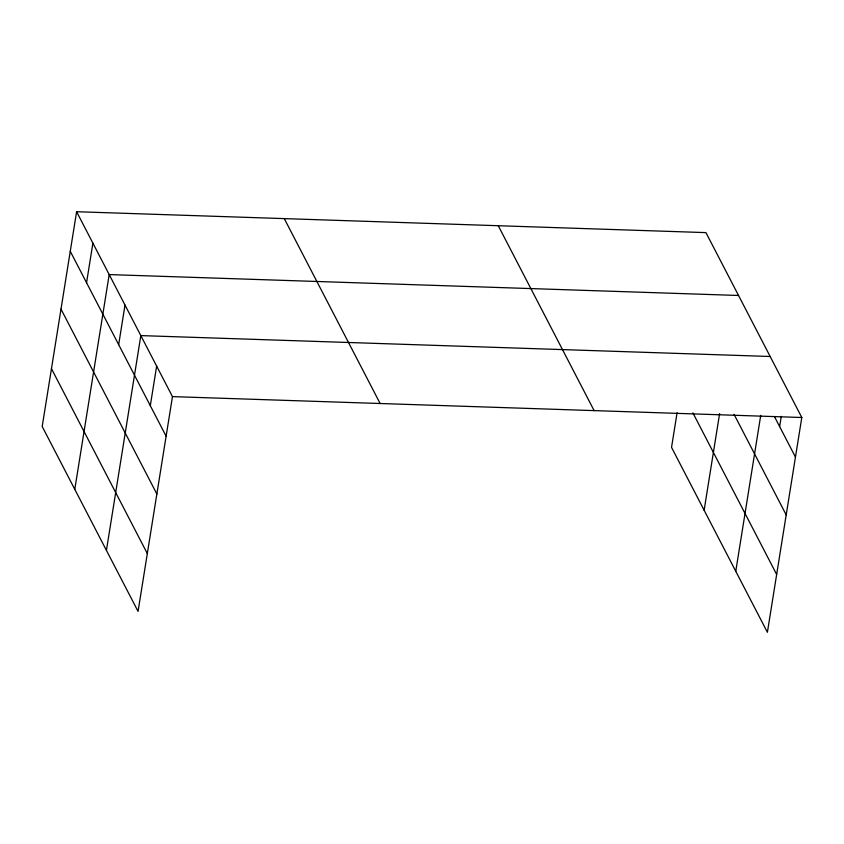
<?xml version="1.0" encoding="UTF-8"?>
<svg xmlns="http://www.w3.org/2000/svg" width="844" height="844" viewBox="0 0 844 844"><rect width="100%" height="100%" fill="white"/><g stroke="black" fill="none" stroke-linecap="round" stroke-linejoin="round"><path stroke-width="1.27" d="M76.604 211.717L42.2 426.494L138.057 611.383L172.461 396.617L76.604 211.717L705.943 232.617L801.8 417.506L767.396 632.283L671.539 447.383L677.099 412.695M86.552 282.74L92.893 243.146M74.789 489.351L109.192 274.585L738.532 295.474M118.666 344.679L125.007 305.095M106.428 550.372L140.832 335.596L770.171 356.495M150.306 405.69L156.646 366.106M704.128 510.251L719.615 413.592M735.768 571.272L760.739 415.353M779.645 426.589L781.28 416.377M172.461 396.617L801.8 417.506M774.37 416.419L795.459 457.1M734.058 414.341L786.197 514.903M692.871 412.853L776.659 574.469M498.255 225.717L594.123 410.617M284.28 218.617L380.138 403.506M70.263 251.301L166.12 436.2M61 309.115L156.857 494.014M51.463 368.68L147.32 553.58"/></g></svg>
